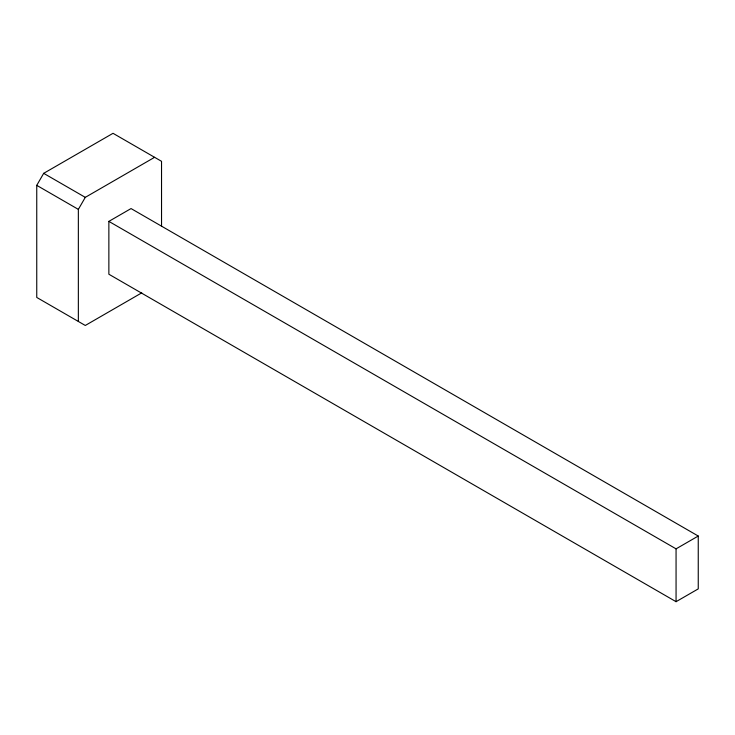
<?xml version="1.0" encoding="UTF-8"?>
<svg xmlns="http://www.w3.org/2000/svg" width="735" height="735" viewBox="0 0 735 735"><rect width="100%" height="100%" fill="white"/><g stroke="black" fill="none" stroke-linecap="round" stroke-linejoin="round"><path stroke-width="1.1" d="M141.736 292.861L85.288 325.467L36.75 297.445L36.75 185.349L43.687 173.341L113.025 133.311L161.535 161.314L161.544 226.518M78.351 321.461L78.351 209.374L85.288 197.357L154.598 157.308M108.863 221.382L131.05 208.565L698.25 536.036L698.25 588.882L676.062 601.689L108.863 274.228L108.863 221.382L676.062 548.852L698.25 536.036M43.687 173.341L85.288 197.357M36.75 185.349L78.351 209.374M676.062 548.852L676.062 601.689"/></g></svg>
